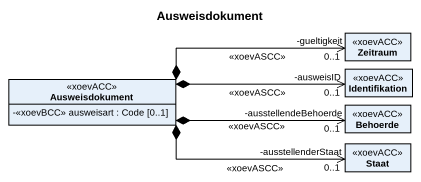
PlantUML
@startuml
title Ausweisdokument
hide circle
hide empty members
skinparam classAttributeIconSize 0
class Zeitraum <<xoevACC>>
class Identifikation <<xoevACC>>
class Ausweisdokument <<xoevACC>> {
  -<<xoevBCC>> ausweisart : Code [0..1]
}
class Behoerde <<xoevACC>>
class Staat <<xoevACC>>
Ausweisdokument *-right-> "-gueltigkeit\n0..1" Zeitraum : <<xoevASCC>>
Ausweisdokument *-right-> "-ausweisID\n0..1" Identifikation : <<xoevASCC>>
Ausweisdokument *-right-> "-ausstellendeBehoerde\n0..1" Behoerde : <<xoevASCC>>
Ausweisdokument *-right-> "-ausstellenderStaat\n0..1" Staat : <<xoevASCC>>
@enduml
